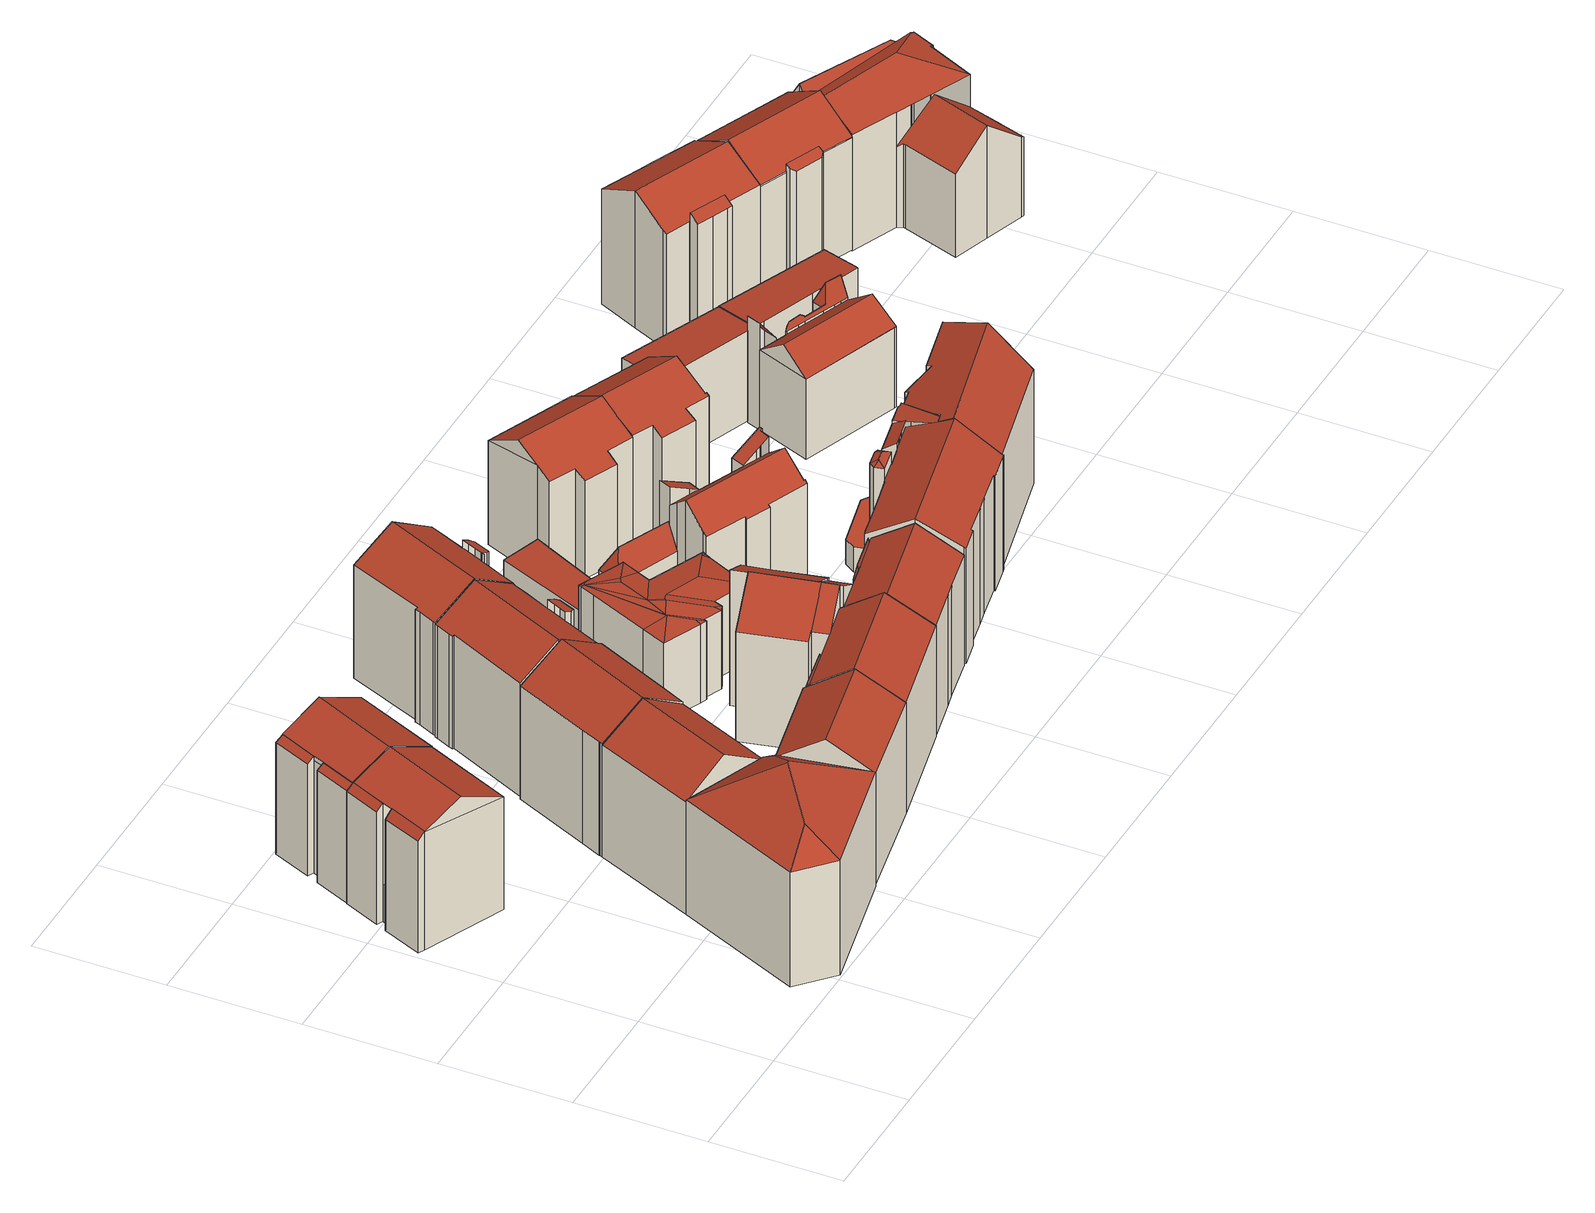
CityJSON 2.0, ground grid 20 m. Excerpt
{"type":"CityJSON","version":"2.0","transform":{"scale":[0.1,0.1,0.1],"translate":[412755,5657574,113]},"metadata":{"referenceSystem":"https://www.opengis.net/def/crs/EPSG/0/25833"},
"CityObjects":{
"building1":{"type":"Building","attributes":{"Gemeindeschluessel":14612000,"Geometrietyp2DReferenz":"3000","function":"31001_9998","roofType":"9999"},"children":["building1-1","building1-2","building1-3"]},
"building1-1":{"type":"BuildingPart","attributes":{"Dachtyp_tdc":"tdcPolyFlatRoof","Dachneigung":42.12,"QualitaetDacherkennung":70,"Geometrietyp2DReferenz":"3000","measuredHeight":19.58,"roofType":"2100"},"parents":["building1"],"geometry":[{"type":"MultiSurface","lod":"2","boundaries":[[[0,1,2,3]],[[4,5,6,7]],[[5,0,3,6]],[[5,4,1,0]],[[3,2,7,6]]],"semantics":{"surfaces":[{"type":"WallSurface"},{"type":"RoofSurface"},{"type":"GroundSurface"}],"values":[0,0,0,1,2]}}]},
"building1-2":{"type":"BuildingPart","attributes":{"Dachtyp_tdc":"tdcGableRoof","Dachneigung":26.16,"QualitaetDacherkennung":77,"Geometrietyp2DReferenz":"3000","measuredHeight":22.33,"roofType":"3100"},"parents":["building1"],"geometry":[{"type":"MultiSurface","lod":"2","boundaries":[[[8,9,10,11]],[[9,12,13,10]],[[8,11,2,1]],[[12,9,14]],[[8,1,15]],[[9,8,15,14]],[[1,16,12,14,15]],[[11,10,13,17,7,2]]],"semantics":{"surfaces":[{"type":"WallSurface"},{"type":"RoofSurface"},{"type":"GroundSurface"}],"values":[0,0,0,0,0,1,1,2]}}]},
"building1-3":{"type":"BuildingPart","attributes":{"Dachtyp_tdc":"tdcPolyFlatRoof","Dachneigung":45.9,"QualitaetDacherkennung":59,"Geometrietyp2DReferenz":"3000","measuredHeight":19.7,"roofType":"2100"},"parents":["building1"],"geometry":[{"type":"MultiSurface","lod":"2","boundaries":[[[18,19,16,17,20]],[[21,22,23,13,12]],[[22,18,20,23]],[[22,21,19,18]],[[20,17,13,23]]],"semantics":{"surfaces":[{"type":"WallSurface"},{"type":"RoofSurface"},{"type":"GroundSurface"}],"values":[0,0,0,1,2]}}]},
"building2":{"type":"Building","attributes":{"Dachtyp_tdc":"tdcFreeFormRoof","Gemeindeschluessel":14612000,"Dachneigung":34.98,"QualitaetDacherkennung":6,"Geometrietyp2DReferenz":"3000","measuredHeight":25.79,"function":"31001_9998","roofType":"5000"},"geometry":[{"type":"Solid","lod":"2","boundaries":[[[[24,25,26,27]],[[25,28,29,26]],[[28,30,31,29]],[[30,32,33,31]],[[32,34,35,33]],[[34,24,27,35]],[[36,34,32]],[[37,38,36,32,30]],[[39,37,30,28]],[[39,28,25]],[[38,37,39,25,24]],[[36,38,24,34]],[[27,26,29,31,33,35]]]],"semantics":{"surfaces":[{"type":"WallSurface"},{"type":"RoofSurface"},{"type":"GroundSurface"}],"values":[[0,0,0,0,0,0,1,1,1,1,1,1,2]]}}]},
"building3":{"type":"Building","attributes":{"Gemeindeschluessel":14612000,"Geometrietyp2DReferenz":"3000","function":"31001_9998","roofType":"9999"},"children":["building3-1","building3-2","building3-3","building3-4"]},
"building3-1":{"type":"BuildingPart","attributes":{"Dachtyp_tdc":"tdcGableRoof","Dachneigung":25.81,"QualitaetDacherkennung":72,"Geometrietyp2DReferenz":"3000","measuredHeight":22.25,"roofType":"3100"},"parents":["building3"],"geometry":[{"type":"MultiSurface","lod":"2","boundaries":[[[40,41,42,43]],[[44,45,46,47]],[[48,49,50,51,52]],[[53,54,55,56,57]],[[54,40,43,55]],[[54,58,59,60,61,40]],[[62,63,64,61,60,65]],[[48,66,65,60,59,49]],[[40,61,64,67,41]],[[44,68,63,62,69,45]],[[49,59,58,53]],[[53,58,54]],[[43,42,47,46,52,51,56,55]]],"semantics":{"surfaces":[{"type":"WallSurface"},{"type":"RoofSurface"},{"type":"GroundSurface"}],"values":[0,0,0,0,0,1,1,0,0,0,0,0,2]}}]},
"building3-2":{"type":"BuildingPart","attributes":{"Dachtyp_tdc":"tdcPolyFlatRoof","Dachneigung":0,"QualitaetDacherkennung":40,"Geometrietyp2DReferenz":"3000","measuredHeight":13.01,"roofType":"1000"},"parents":["building3"],"geometry":[{"type":"MultiSurface","lod":"2","boundaries":[[[57,70,71,50]],[[51,72,73,56]],[[50,71,72,51]],[[71,70,73,72]],[[70,57,56,73]]],"semantics":{"surfaces":[{"type":"RoofSurface"},{"type":"GroundSurface"},{"type":"WallSurface"}],"values":[0,1,2,2,2]}}]},
"building3-3":{"type":"BuildingPart","attributes":{"Dachtyp_tdc":"tdcPolyFlatRoof","Dachneigung":38.71,"QualitaetDacherkennung":49,"Geometrietyp2DReferenz":"3000","measuredHeight":19.33,"roofType":"2100"},"parents":["building3"],"geometry":[{"type":"MultiSurface","lod":"2","boundaries":[[[74,66,48,52,75]],[[69,76,77,46,45]],[[76,74,75,77]],[[76,69,66,74]],[[75,52,46,77]]],"semantics":{"surfaces":[{"type":"WallSurface"},{"type":"RoofSurface"},{"type":"GroundSurface"}],"values":[0,0,0,1,2]}}]},
"building3-4":{"type":"BuildingPart","attributes":{"Dachtyp_tdc":"tdcPolyFlatRoof","Dachneigung":34.7,"QualitaetDacherkennung":60,"Geometrietyp2DReferenz":"3000","measuredHeight":19.33,"roofType":"2100"},"parents":["building3"],"geometry":[{"type":"MultiSurface","lod":"2","boundaries":[[[78,68,44,47,79]],[[67,80,81,42,41]],[[80,78,79,81]],[[80,67,68,78]],[[79,47,42,81]]],"semantics":{"surfaces":[{"type":"WallSurface"},{"type":"RoofSurface"},{"type":"GroundSurface"}],"values":[0,0,0,1,2]}}]},
"building4":{"type":"Building","attributes":{"Dachtyp_tdc":"tdcGableRoof","Gemeindeschluessel":14612000,"Dachneigung":31.57,"QualitaetDacherkennung":82,"Geometrietyp2DReferenz":"3000","measuredHeight":22.96,"function":"31001_9998","roofType":"3100"},"geometry":[{"type":"Solid","lod":"2","boundaries":[[[[82,83,33,84]],[[83,85,31,33]],[[85,86,87,31]],[[86,82,84,87]],[[85,83,88]],[[82,86,89]],[[83,82,89,88]],[[86,85,88,89]],[[84,33,31,87]]]],"semantics":{"surfaces":[{"type":"WallSurface"},{"type":"RoofSurface"},{"type":"GroundSurface"}],"values":[[0,0,0,0,0,0,1,1,2]]}}]},
"building5":{"type":"Building","attributes":{"Dachtyp_tdc":"tdcGableRoof","Gemeindeschluessel":14612000,"Dachneigung":31.89,"QualitaetDacherkennung":71,"Geometrietyp2DReferenz":"3000","measuredHeight":22.66,"function":"31001_9998","roofType":"3100"},"geometry":[{"type":"Solid","lod":"2","boundaries":[[[[90,91,92,93]],[[91,94,95,92]],[[94,96,97,95]],[[96,90,93,97]],[[94,91,98]],[[90,96,99]],[[91,90,99,98]],[[96,94,98,99]],[[93,92,95,97]]]],"semantics":{"surfaces":[{"type":"WallSurface"},{"type":"RoofSurface"},{"type":"GroundSurface"}],"values":[[0,0,0,0,0,0,1,1,2]]}}]},
"building6":{"type":"Building","attributes":{"Dachtyp_tdc":"tdcGableRoof","Gemeindeschluessel":14612000,"Dachneigung":31.15,"QualitaetDacherkennung":82,"Geometrietyp2DReferenz":"3000","measuredHeight":23.08,"function":"31001_9998","roofType":"3100"},"geometry":[{"type":"Solid","lod":"2","boundaries":[[[[100,101,102,103]],[[101,104,105,102]],[[104,106,84,105]],[[106,107,108,84]],[[107,109,87,108]],[[109,110,111,87]],[[110,112,113,111]],[[112,114,115,113]],[[114,116,117,115]],[[116,118,119,117]],[[118,120,121,119]],[[120,122,123,121]],[[122,100,103,123]],[[118,116,114,112,110,109,107]],[[107,106,104,101,100,122,120,118]],[[103,102,105,84,108,87,111,113,115,117,119,121,123]]]],"semantics":{"surfaces":[{"type":"WallSurface"},{"type":"RoofSurface"},{"type":"GroundSurface"}],"values":[[0,0,0,0,0,0,0,0,0,0,0,0,0,1,1,2]]}}]},
"building7":{"type":"Building","attributes":{"Gemeindeschluessel":14612000,"Geometrietyp2DReferenz":"3000","function":"31001_9998","roofType":"9999"},"children":["building7-1","building7-2"]},
"building7-1":{"type":"BuildingPart","attributes":{"Dachtyp_tdc":"tdcPolyFlatRoof","Dachneigung":23.61,"QualitaetDacherkennung":45,"Geometrietyp2DReferenz":"3000","measuredHeight":20.24,"roofType":"2100"},"parents":["building7"],"geometry":[{"type":"MultiSurface","lod":"2","boundaries":[[[124,125,126,127,128]],[[129,130,131,132,133]],[[130,134,135,131]],[[134,136,137,135]],[[136,124,128,137]],[[136,134,130,129,125,124]],[[128,127,132,131,135,137]]],"semantics":{"surfaces":[{"type":"WallSurface"},{"type":"RoofSurface"},{"type":"GroundSurface"}],"values":[0,0,0,0,0,1,2]}}]},
"building7-2":{"type":"BuildingPart","attributes":{"Dachtyp_tdc":"tdcGableRoof","Dachneigung":30.75,"QualitaetDacherkennung":81,"Geometrietyp2DReferenz":"3000","measuredHeight":22.86,"roofType":"3100"},"parents":["building7"],"geometry":[{"type":"MultiSurface","lod":"2","boundaries":[[[138,139,140,141]],[[139,142,143,140]],[[142,144,145,143]],[[144,146,147,145]],[[146,148,149,147]],[[148,150,151,149]],[[150,152,153,151]],[[152,154,155,153]],[[154,133,132,155]],[[126,156,157,127]],[[156,158,159,157]],[[158,160,161,159]],[[160,162,163,161]],[[162,164,165,163]],[[164,166,167,165]],[[166,138,141,167]],[[162,160,158,156,126,133,154,152,150,148,146]],[[146,144,142,139,138,166,164,162]],[[141,140,143,145,147,149,151,153,155,132,127,157,159,161,163,165,167]]],"semantics":{"surfaces":[{"type":"WallSurface"},{"type":"RoofSurface"},{"type":"GroundSurface"}],"values":[0,0,0,0,0,0,0,0,0,0,0,0,0,0,0,0,1,1,2]}}]},
"building8":{"type":"Building","attributes":{"Gemeindeschluessel":14612000,"Geometrietyp2DReferenz":"3000","function":"31001_9998","roofType":"9999"},"children":["building8-1","building8-2","building8-3","building8-4"]},
"building8-1":{"type":"BuildingPart","attributes":{"Dachtyp_tdc":"tdcFreeFormRoof","Dachneigung":76.19,"QualitaetDacherkennung":17,"Geometrietyp2DReferenz":"3000","measuredHeight":19,"roofType":"5000"},"parents":["building8"],"geometry":[{"type":"MultiSurface","lod":"2","boundaries":[[[168,169,170,97]],[[169,171,172,170]],[[173,168,97,174]],[[175,176,173,171]],[[175,171,169]],[[176,175,169,168]],[[176,168,173]],[[97,170,172,174]]],"semantics":{"surfaces":[{"type":"WallSurface"},{"type":"RoofSurface"},{"type":"GroundSurface"}],"values":[0,0,0,1,1,1,1,2]}}]},
"building8-2":{"type":"BuildingPart","attributes":{"Dachtyp_tdc":"tdcPolyFlatRoof","Dachneigung":34.21,"QualitaetDacherkennung":70,"Geometrietyp2DReferenz":"3000","measuredHeight":22.89,"roofType":"2100"},"parents":["building8"],"geometry":[{"type":"MultiSurface","lod":"2","boundaries":[[[177,178,179,180]],[[181,182,183,184,185]],[[181,178,177,186,182]],[[184,180,179,185]]],"semantics":{"surfaces":[{"type":"WallSurface"},{"type":"RoofSurface"},{"type":"GroundSurface"}],"values":[0,0,1,2]}}]},
"building8-3":{"type":"BuildingPart","attributes":{"Dachtyp_tdc":"tdcGableRoof","Dachneigung":31.49,"QualitaetDacherkennung":72,"Geometrietyp2DReferenz":"3000","measuredHeight":22.73,"roofType":"3100"},"parents":["building8"],"geometry":[{"type":"MultiSurface","lod":"2","boundaries":[[[187,90,93,188]],[[90,189,173,174,93]],[[183,187,188,184]],[[189,90,190]],[[187,183,191]],[[90,187,191,190]],[[183,186,189,190,191]],[[188,93,174,172,180,184]]],"semantics":{"surfaces":[{"type":"WallSurface"},{"type":"RoofSurface"},{"type":"GroundSurface"}],"values":[0,0,0,0,0,1,1,2]}}]},
"building8-4":{"type":"BuildingPart","attributes":{"Dachtyp_tdc":"tdcPolyFlatRoof","Dachneigung":32.73,"QualitaetDacherkennung":65,"Geometrietyp2DReferenz":"3000","measuredHeight":22.92,"roofType":"2100"},"parents":["building8"],"geometry":[{"type":"MultiSurface","lod":"2","boundaries":[[[192,193,194,179,178]],[[193,195,196,194]],[[195,197,198,196]],[[197,199,200,198]],[[199,181,185,200]],[[181,199,197,195,193,192]],[[179,194,196,198,200,185]]],"semantics":{"surfaces":[{"type":"WallSurface"},{"type":"RoofSurface"},{"type":"GroundSurface"}],"values":[0,0,0,0,0,1,2]}}]},
"building9":{"type":"Building","attributes":{"Gemeindeschluessel":14612000,"Geometrietyp2DReferenz":"3000","function":"31001_9998","roofType":"9999"},"children":["building9-1","building9-2"]},
"building9-1":{"type":"BuildingPart","attributes":{"Dachtyp_tdc":"tdcPolyFlatRoof","Dachneigung":29.59,"QualitaetDacherkennung":40,"Geometrietyp2DReferenz":"3000","measuredHeight":20.01,"roofType":"2100"},"parents":["building9"],"geometry":[{"type":"MultiSurface","lod":"2","boundaries":[[[201,202,203,204,205]],[[202,206,207,203]],[[206,208,209,207]],[[208,210,211,209]],[[210,212,213,211]],[[212,214,215,213]],[[214,216,215]],[[214,212,210,208,206,202,201]],[[204,203,207,209,211,213,215]]],"semantics":{"surfaces":[{"type":"WallSurface"},{"type":"RoofSurface"},{"type":"GroundSurface"}],"values":[0,0,0,0,0,0,0,1,2]}}]},
"building9-2":{"type":"BuildingPart","attributes":{"Dachtyp_tdc":"tdcGableRoof","Dachneigung":31.29,"QualitaetDacherkennung":81,"Geometrietyp2DReferenz":"3000","measuredHeight":22.71,"roofType":"3100"},"parents":["building9"],"geometry":[{"type":"MultiSurface","lod":"2","boundaries":[[[217,218,219,220]],[[218,221,222,219]],[[221,223,224,222]],[[223,225,226,224]],[[225,227,228,226]],[[227,205,204,228]],[[216,229,230,215]],[[229,231,232,230]],[[231,233,234,232]],[[233,235,236,234]],[[235,237,238,236]],[[237,239,240,238]],[[239,217,220,240]],[[235,233,231,229,216,205,227,225]],[[225,223,221,218,217,239,237,235]],[[220,219,222,224,226,228,204,215,230,232,234,236,238,240]]],"semantics":{"surfaces":[{"type":"WallSurface"},{"type":"RoofSurface"},{"type":"GroundSurface"}],"values":[0,0,0,0,0,0,0,0,0,0,0,0,0,1,1,2]}}]},
"building10":{"type":"Building","attributes":{"Dachtyp_tdc":"tdcFreeFormRoof","Gemeindeschluessel":14612000,"Dachneigung":10.96,"QualitaetDacherkennung":15,"Geometrietyp2DReferenz":"3000","measuredHeight":14.04,"function":"31001_9998","roofType":"5000"},"geometry":[{"type":"Solid","lod":"2","boundaries":[[[[241,242,243,244]],[[242,245,246,243]],[[245,247,248,246]],[[247,249,250,248]],[[249,251,252,250]],[[251,253,254,252]],[[253,255,256,254]],[[255,257,258,256]],[[257,259,260,258]],[[259,261,262,260]],[[261,263,264,262]],[[263,265,266,264]],[[265,267,268,266]],[[267,269,270,268]],[[269,271,272,270]],[[271,273,274,272]],[[273,275,276,274]],[[275,277,278,276]],[[277,279,280,278]],[[281,282,283]],[[273,271,269,267,282,281]],[[267,265,282]],[[265,263,282]],[[282,284,283]],[[282,285,284]],[[282,286,285]],[[263,261,259,286,282]],[[259,257,286]],[[284,287,288]],[[287,284,285]],[[279,289,290,280]],[[289,291,292,290]],[[291,293,294,292]],[[293,295,296,294]],[[295,241,244,296]],[[257,255,297,286]],[[255,253,297]],[[253,251,285,286,297]],[[251,249,298,287,285]],[[249,247,298]],[[247,245,299,288,287,298]],[[245,242,300,299]],[[293,291,301]],[[242,241,295,293,301,300]],[[291,289,301]],[[289,279,284,288,299,300,301]],[[279,277,281,283,284]],[[277,275,273,281]],[[280,290,292,294,296,244,243,246,248,250,252,254,256,258,260,262,264,266,268,270,272,274,276,278]]]],"semantics":{"surfaces":[{"type":"WallSurface"},{"type":"RoofSurface"},{"type":"GroundSurface"}],"values":[[0,0,0,0,0,0,0,0,0,0,0,0,0,0,0,0,0,0,0,1,1,1,1,1,1,1,1,1,1,1,0,0,0,0,0,1,1,1,1,1,1,1,1,1,1,1,1,1,2]]}}]},
"building11":{"type":"Building","attributes":{"Gemeindeschluessel":14612000,"Geometrietyp2DReferenz":"3000","function":"31001_9998","roofType":"9999"},"children":["building11-1","building11-2","building11-3","building11-4","building11-5"]},
"building11-1":{"type":"BuildingPart","attributes":{"Dachtyp_tdc":"tdcFreeFormRoof","Dachneigung":77.38,"QualitaetDacherkennung":15,"Geometrietyp2DReferenz":"3000","measuredHeight":18.76,"roofType":"5000"},"parents":["building11"],"geometry":[{"type":"MultiSurface","lod":"2","boundaries":[[[302,303,304,305]],[[303,306,307,304]],[[308,306,303]],[[309,308,303,302]],[[309,302,310]],[[308,309,310,306]],[[311,305,304,307]],[[310,302,305,311]]],"semantics":{"surfaces":[{"type":"WallSurface"},{"type":"RoofSurface"},{"type":"GroundSurface"}],"values":[0,0,0,1,1,1,2,0]}}]},
"building11-2":{"type":"BuildingPart","attributes":{"Dachtyp_tdc":"tdcPolyFlatRoof","Dachneigung":0,"QualitaetDacherkennung":67,"Geometrietyp2DReferenz":"3000","measuredHeight":4.17,"roofType":"1000"},"parents":["building11"],"geometry":[{"type":"MultiSurface","lod":"2","boundaries":[[[312,313,314,315]],[[316,317,318,319]],[[317,320,321,318]],[[320,322,323,321]],[[322,324,325,323]],[[324,326,327,325]],[[326,328,329,327]],[[328,330,331,329]],[[330,332,333,331]],[[332,312,315,333]],[[332,330,328,326,324,322,320,317,316,313,312]],[[315,314,319,318,321,323,325,327,329,331,333]]],"semantics":{"surfaces":[{"type":"WallSurface"},{"type":"RoofSurface"},{"type":"GroundSurface"}],"values":[0,0,0,0,0,0,0,0,0,0,1,2]}}]},
"building11-3":{"type":"BuildingPart","attributes":{"Dachtyp_tdc":"tdcPolyFlatRoof","Dachneigung":31.45,"QualitaetDacherkennung":53,"Geometrietyp2DReferenz":"3000","measuredHeight":22.46,"roofType":"2100"},"parents":["building11"],"geometry":[{"type":"MultiSurface","lod":"2","boundaries":[[[334,335,316,319,336]],[[337,338,339,314,313]],[[338,340,341,342,339]],[[343,344,345,346]],[[344,334,336,345]],[[344,343,347,340,338,337,335,334]],[[336,319,314,339,342,346,345]]],"semantics":{"surfaces":[{"type":"WallSurface"},{"type":"RoofSurface"},{"type":"GroundSurface"}],"values":[0,0,0,0,0,1,2]}}]},
"building11-4":{"type":"BuildingPart","attributes":{"Dachtyp_tdc":"tdcGableRoof","Dachneigung":31.78,"QualitaetDacherkennung":64,"Geometrietyp2DReferenz":"3000","measuredHeight":22.28,"roofType":"3100"},"parents":["building11"],"geometry":[{"type":"MultiSurface","lod":"2","boundaries":[[[348,349,350,351]],[[349,352,310,311,350]],[[353,354,355,307,306]],[[354,356,357,355]],[[356,358,359,357]],[[358,360,361,359]],[[360,362,363,361]],[[362,187,364,363]],[[187,365,366,364]],[[365,367,368,366]],[[369,348,351,370,371]],[[365,187,362,360,358,356,354]],[[354,353,352,349,348,369,372,367,365]],[[351,350,311,307,355,357,359,361,363,364,366,368,370]]],"semantics":{"surfaces":[{"type":"WallSurface"},{"type":"RoofSurface"},{"type":"GroundSurface"}],"values":[0,0,0,0,0,0,0,0,0,0,0,1,1,2]}}]},
"building11-5":{"type":"BuildingPart","attributes":{"Dachtyp_tdc":"tdcPolyFlatRoof","Dachneigung":34.48,"QualitaetDacherkennung":63,"Geometrietyp2DReferenz":"3000","measuredHeight":22.55,"roofType":"2100"},"parents":["building11"],"geometry":[{"type":"MultiSurface","lod":"2","boundaries":[[[341,371,370,342]],[[373,374,343,346,368,367]],[[373,372,371,341,347,374]],[[346,342,370,368]]],"semantics":{"surfaces":[{"type":"WallSurface"},{"type":"RoofSurface"},{"type":"GroundSurface"}],"values":[0,0,1,2]}}]},
"building12":{"type":"Building","attributes":{"Dachtyp_tdc":"tdcPolyFlatRoof","Gemeindeschluessel":14612000,"Dachneigung":5.88,"QualitaetDacherkennung":70,"Geometrietyp2DReferenz":"3000","measuredHeight":7.18,"function":"31001_9998","roofType":"2100"},"geometry":[{"type":"Solid","lod":"2","boundaries":[[[[375,376,377,378]],[[376,379,380,377]],[[379,381,382,380]],[[381,383,384,382]],[[383,385,386,384]],[[385,375,378,386]],[[385,383,381,379,376,375]],[[378,377,380,382,384,386]]]],"semantics":{"surfaces":[{"type":"WallSurface"},{"type":"RoofSurface"},{"type":"GroundSurface"}],"values":[[0,0,0,0,0,0,1,2]]}}]},
"building13":{"type":"Building","attributes":{"Dachtyp_tdc":"tdcFreeFormRoof","Gemeindeschluessel":14612000,"Dachneigung":64.32,"QualitaetDacherkennung":4,"Geometrietyp2DReferenz":"3000","measuredHeight":13.69,"function":"31001_9998","roofType":"5000"},"geometry":[{"type":"Solid","lod":"2","boundaries":[[[[387,388,389,390]],[[388,391,392,389]],[[391,393,394,392]],[[393,395,396,394]],[[395,397,398,396]],[[397,387,390,398]],[[393,391,388,399]],[[388,387,399]],[[387,397,395,393,399]],[[390,389,392,394,396,398]]]],"semantics":{"surfaces":[{"type":"WallSurface"},{"type":"RoofSurface"},{"type":"GroundSurface"}],"values":[[0,0,0,0,0,0,1,1,1,2]]}}]},
"building14":{"type":"Building","attributes":{"Gemeindeschluessel":14612000,"Geometrietyp2DReferenz":"3000","function":"31001_9998","roofType":"9999"},"children":["building14-1","building14-2","building14-3"]},
"building14-1":{"type":"BuildingPart","attributes":{"Dachtyp_tdc":"tdcGableRoof","Dachneigung":40.02,"QualitaetDacherkennung":52,"Geometrietyp2DReferenz":"3000","measuredHeight":19.2,"roofType":"3100"},"parents":["building14"],"geometry":[{"type":"MultiSurface","lod":"2","boundaries":[[[400,401,402,403]],[[401,404,405,402]],[[404,406,407,405]],[[406,408,409,407]],[[408,410,411,409]],[[410,412,413,411]],[[412,414,415,413]],[[414,416,396,415]],[[416,417,418,396]],[[419,420,421,422,423]],[[424,425,426,427]],[[425,428,429,426]],[[428,430,431,429]],[[430,400,403,431]],[[425,424,420,419,432,417,416,414]],[[414,412,410,408,406,404,401,400,430,428,425]],[[403,402,405,407,409,411,413,415,396,418,422,421,427,426,429,431]]],"semantics":{"surfaces":[{"type":"WallSurface"},{"type":"RoofSurface"},{"type":"GroundSurface"}],"values":[0,0,0,0,0,0,0,0,0,0,0,0,0,0,1,1,2]}}]},
"building14-2":{"type":"BuildingPart","attributes":{"Dachtyp_tdc":"tdcPolyFlatRoof","Dachneigung":30,"QualitaetDacherkennung":47,"Geometrietyp2DReferenz":"3000","measuredHeight":19.42,"roofType":"2100"},"parents":["building14"],"geometry":[{"type":"MultiSurface","lod":"2","boundaries":[[[433,434,392,418,417]],[[434,435,436,392]],[[435,423,422,436]],[[423,435,434,433,432]],[[418,392,436,422]]],"semantics":{"surfaces":[{"type":"WallSurface"},{"type":"RoofSurface"},{"type":"GroundSurface"}],"values":[0,0,0,1,2]}}]},
"building14-3":{"type":"BuildingPart","attributes":{"Dachtyp_tdc":"tdcPolyFlatRoof","Dachneigung":29.47,"QualitaetDacherkennung":47,"Geometrietyp2DReferenz":"3000","measuredHeight":19.37,"roofType":"2100"},"parents":["building14"],"geometry":[{"type":"MultiSurface","lod":"2","boundaries":[[[437,438,439,421,420]],[[438,440,441,439]],[[440,442,443,441]],[[442,444,445,443]],[[444,446,447,445]],[[446,448,424,427,447]],[[448,446,444,442,440,438,437]],[[421,439,441,443,445,447,427]]],"semantics":{"surfaces":[{"type":"WallSurface"},{"type":"RoofSurface"},{"type":"GroundSurface"}],"values":[0,0,0,0,0,0,1,2]}}]},
"building15":{"type":"Building","attributes":{"Gemeindeschluessel":14612000,"Geometrietyp2DReferenz":"3000","function":"31001_9998","roofType":"9999"},"children":["building15-1","building15-2","building15-3","building15-4"]},
"building15-1":{"type":"BuildingPart","attributes":{"Dachtyp_tdc":"tdcPolyFlatRoof","Dachneigung":15.44,"QualitaetDacherkennung":61,"Geometrietyp2DReferenz":"3000","measuredHeight":21.33,"roofType":"2100"},"parents":["building15"],"geometry":[{"type":"MultiSurface","lod":"2","boundaries":[[[449,450,451,452,453]],[[450,454,455,451]],[[454,456,457,455]],[[456,458,459,457]],[[458,460,461,459]],[[460,462,463,461]],[[460,458,456,454,450,449,464,465,466,462]],[[463,467,452,451,455,457,459,461]]],"semantics":{"surfaces":[{"type":"WallSurface"},{"type":"RoofSurface"},{"type":"GroundSurface"}],"values":[0,0,0,0,0,0,1,2]}}]},
"building15-2":{"type":"BuildingPart","attributes":{"Dachtyp_tdc":"tdcGableRoof","Dachneigung":27.83,"QualitaetDacherkennung":60,"Geometrietyp2DReferenz":"3000","measuredHeight":22.81,"roofType":"3100"},"parents":["building15"],"geometry":[{"type":"MultiSurface","lod":"2","boundaries":[[[468,469,470,471]],[[469,472,473,470]],[[472,474,475,473]],[[474,476,477,475]],[[476,478,479,477]],[[480,481,482,483]],[[481,484,485,482]],[[486,487,488,463,462]],[[487,489,490,488]],[[489,491,492,490]],[[491,493,494,492]],[[493,495,496,494]],[[495,497,498,496]],[[497,499,500,498]],[[499,501,502,500]],[[501,503,504,502]],[[503,505,506,504]],[[505,507,508,506]],[[507,509,510,508]],[[509,511,512,510]],[[511,513,514,512]],[[513,515,516,514]],[[515,468,471,516]],[[511,509,507,505,503,501,499,497,495,493,491,489,487]],[[487,486,466,517,484,481,480,478,476,474,472,469,468,515,513,511]],[[471,470,473,475,477,479,483,482,485,467,463,488,490,492,494,496,498,500,502,504,506,508,510,512,514,516]]],"semantics":{"surfaces":[{"type":"WallSurface"},{"type":"RoofSurface"},{"type":"GroundSurface"}],"values":[0,0,0,0,0,0,0,0,0,0,0,0,0,0,0,0,0,0,0,0,0,0,0,1,1,2]}}]},
"building15-3":{"type":"BuildingPart","attributes":{"Dachtyp_tdc":"tdcFreeFormRoof","Dachneigung":30.23,"QualitaetDacherkennung":33,"Geometrietyp2DReferenz":"3000","measuredHeight":21.88,"roofType":"5000"},"parents":["building15"],"geometry":[{"type":"MultiSurface","lod":"2","boundaries":[[[518,519,520,479,478]],[[519,521,522,520]],[[521,523,524,522]],[[523,525,526,524]],[[525,527,480,483,526]],[[528,529,527,525]],[[528,525,523]],[[530,529,528,523,521]],[[531,530,521,519]],[[531,519,518]],[[529,530,531,518,527]],[[479,520,522,524,526,483]]],"semantics":{"surfaces":[{"type":"WallSurface"},{"type":"RoofSurface"},{"type":"GroundSurface"}],"values":[0,0,0,0,0,1,1,1,1,1,1,2]}}]},
"building15-4":{"type":"BuildingPart","attributes":{"Dachtyp_tdc":"tdcPolyFlatRoof","Dachneigung":31.08,"QualitaetDacherkennung":31,"Geometrietyp2DReferenz":"3000","measuredHeight":20.22,"roofType":"2100"},"parents":["building15"],"geometry":[{"type":"MultiSurface","lod":"2","boundaries":[[[532,533,534,485,484]],[[533,453,452,534]],[[535,464,453,533,532]],[[485,534,452,467]]],"semantics":{"surfaces":[{"type":"WallSurface"},{"type":"RoofSurface"},{"type":"GroundSurface"}],"values":[0,0,1,2]}}]},
"building16":{"type":"Building","attributes":{"Dachtyp_tdc":"tdcPolyFlatRoof","Gemeindeschluessel":14612000,"Dachneigung":0,"QualitaetDacherkennung":0,"Geometrietyp2DReferenz":"3000","BezugspunktDach":"2000","measuredHeight":3,"function":"31001_9998"},"geometry":[{"type":"MultiSurface","lod":"2","boundaries":[[[536,537,538,539]],[[539,538,540,541]],[[538,537,542,540]],[[537,536,543,542]],[[536,539,541,543]],[[541,540,542,543]]],"semantics":{"surfaces":[{"type":"RoofSurface"},{"type":"WallSurface"},{"type":"GroundSurface"}],"values":[0,1,1,1,1,2]}}]},
"building17":{"type":"Building","attributes":{"Dachtyp_tdc":"tdcFreeFormRoof","Gemeindeschluessel":14612000,"Dachneigung":28.94,"QualitaetDacherkennung":61,"Geometrietyp2DReferenz":"3000","measuredHeight":20.75,"function":"31001_9998","roofType":"5000"},"geometry":[{"type":"Solid","lod":"2","boundaries":[[[[544,545,546,547]],[[545,548,549,546]],[[548,550,551,549]],[[550,552,553,551]],[[552,554,555,553]],[[554,556,557,555]],[[556,558,559,557]],[[558,560,561,559]],[[560,544,547,561]],[[562,550,548,563]],[[560,558,556,554,552,562,563,545,544]],[[548,545,563]],[[552,550,562]],[[547,546,549,551,553,555,557,559,561]]]],"semantics":{"surfaces":[{"type":"WallSurface"},{"type":"RoofSurface"},{"type":"GroundSurface"}],"values":[[0,0,0,0,0,0,0,0,0,1,1,0,0,2]]}}]},
"building18":{"type":"Building","attributes":{"Dachtyp_tdc":"tdcPolyFlatRoof","Gemeindeschluessel":14612000,"Dachneigung":0,"QualitaetDacherkennung":46,"Geometrietyp2DReferenz":"3000","measuredHeight":4.11,"function":"31001_9998","roofType":"1000"},"geometry":[{"type":"Solid","lod":"2","boundaries":[[[[564,565,566,567,568,569,570,571,572,573]],[[574,575,565,564]],[[575,576,566,565]],[[576,577,567,566]],[[577,578,568,567]],[[578,579,569,568]],[[579,580,570,569]],[[580,581,571,570]],[[581,582,572,571]],[[582,583,573,572]],[[583,574,564,573]],[[583,582,581,580,579,578,577,576,575,574]]]],"semantics":{"surfaces":[{"type":"GroundSurface"},{"type":"WallSurface"},{"type":"RoofSurface"}],"values":[[0,1,1,1,1,1,1,1,1,1,1,2]]}}]},
"building19":{"type":"Building","attributes":{"Dachtyp_tdc":"tdcFreeFormRoof","Gemeindeschluessel":14612000,"Dachneigung":25.43,"QualitaetDacherkennung":61,"Geometrietyp2DReferenz":"3000","measuredHeight":20.87,"function":"31001_9998","roofType":"5000"},"geometry":[{"type":"Solid","lod":"2","boundaries":[[[[584,585,586,587]],[[585,588,589,586]],[[588,590,591,589]],[[590,592,593,591]],[[592,594,595,593]],[[594,596,597,595]],[[596,598,599,597]],[[598,600,601,599]],[[600,602,603,601]],[[602,604,605,603]],[[604,584,587,605]],[[606,585,584,604,607]],[[596,594,592,590,588,606,607,602,600,598]],[[604,602,607]],[[588,585,606]],[[587,586,589,591,593,595,597,599,601,603,605]]]],"semantics":{"surfaces":[{"type":"WallSurface"},{"type":"RoofSurface"},{"type":"GroundSurface"}],"values":[[0,0,0,0,0,0,0,0,0,0,0,1,1,0,0,2]]}}]},
"building20":{"type":"Building","attributes":{"Dachtyp_tdc":"tdcFreeFormRoof","Gemeindeschluessel":14612000,"Dachneigung":28.3,"QualitaetDacherkennung":59,"Geometrietyp2DReferenz":"3000","measuredHeight":22.64,"function":"31001_9998","roofType":"5000"},"geometry":[{"type":"Solid","lod":"2","boundaries":[[[[608,609,610,611]],[[609,612,613,610]],[[612,614,615,613]],[[614,616,617,615]],[[616,618,619,617]],[[618,620,621,619]],[[620,622,623,621]],[[622,624,625,623]],[[624,626,627,625]],[[626,628,629,627]],[[628,630,631,629]],[[630,608,611,631]],[[630,628,632,633]],[[632,626,624,622,620,618,616,614,612,609,608,633]],[[628,626,632]],[[608,630,633]],[[611,610,613,615,617,619,621,623,625,627,629,631]]]],"semantics":{"surfaces":[{"type":"WallSurface"},{"type":"RoofSurface"},{"type":"GroundSurface"}],"values":[[0,0,0,0,0,0,0,0,0,0,0,0,1,1,0,0,2]]}}]},
"building21":{"type":"Building","attributes":{"Dachtyp_tdc":"tdcPolyFlatRoof","Gemeindeschluessel":14612000,"Dachneigung":6.48,"QualitaetDacherkennung":58,"Geometrietyp2DReferenz":"3000","measuredHeight":14.94,"function":"31001_9998","roofType":"2100"},"geometry":[{"type":"Solid","lod":"2","boundaries":[[[[634,635,636,637]],[[635,638,639,636]],[[638,640,641,639]],[[640,642,643,641]],[[642,644,645,643]],[[644,646,647,645]],[[646,634,637,647]],[[646,644,642,640,638,635,634]],[[637,636,639,641,643,645,647]]]],"semantics":{"surfaces":[{"type":"WallSurface"},{"type":"RoofSurface"},{"type":"GroundSurface"}],"values":[[0,0,0,0,0,0,0,1,2]]}}]},
"building22":{"type":"Building","attributes":{"Gemeindeschluessel":14612000,"Geometrietyp2DReferenz":"3000","function":"31001_9998","roofType":"9999"},"children":["building22-1","building22-2","building22-3"]},
"building22-1":{"type":"BuildingPart","attributes":{"Dachtyp_tdc":"tdcGableRoof","Dachneigung":38.2,"QualitaetDacherkennung":55,"Geometrietyp2DReferenz":"3000","measuredHeight":16.7,"roofType":"3100"},"parents":["building22"],"geometry":[{"type":"MultiSurface","lod":"2","boundaries":[[[648,649,650,651]],[[652,653,654,655]],[[653,656,657,654]],[[656,658,659,657]],[[658,660,661,659]],[[662,663,664,660,665,666]],[[658,667,668,666,665]],[[652,662,666,668,653]],[[653,668,667,656]],[[656,667,658]],[[660,664,648]],[[658,665,660]],[[648,664,663,649]],[[651,650,655,654,657,659,661]]],"semantics":{"surfaces":[{"type":"WallSurface"},{"type":"RoofSurface"},{"type":"GroundSurface"}],"values":[0,0,0,0,0,1,1,0,0,0,0,0,0,2]}}]},
"building22-2":{"type":"BuildingPart","attributes":{"Dachtyp_tdc":"tdcFreeFormRoof","Dachneigung":69.22,"QualitaetDacherkennung":17,"Geometrietyp2DReferenz":"3000","measuredHeight":17.14,"roofType":"5000"},"parents":["building22"],"geometry":[{"type":"MultiSurface","lod":"2","boundaries":[[[669,670,671,672]],[[670,673,674,671]],[[673,675,676,674]],[[675,677,678,676]],[[677,679,680,678]],[[679,681,682,680]],[[681,683,684,682]],[[683,685,662,652,655,684]],[[686,669,672,650,649,663]],[[683,681,679,677,687]],[[677,675,688,687]],[[675,673,689,688]],[[673,670,690,689]],[[670,669,691,690]],[[669,686,691]],[[686,685,683,687,688,689,690,691]],[[672,671,674,676,678,680,682,684,655,650]]],"semantics":{"surfaces":[{"type":"WallSurface"},{"type":"RoofSurface"},{"type":"GroundSurface"}],"values":[0,0,0,0,0,0,0,0,0,1,1,1,1,1,1,1,2]}}]},
"building22-3":{"type":"BuildingPart","attributes":{"Dachtyp_tdc":"tdcPolyFlatRoof","Dachneigung":53.07,"QualitaetDacherkennung":52,"Geometrietyp2DReferenz":"3000","measuredHeight":17.71,"roofType":"2100"},"parents":["building22"],"geometry":[{"type":"MultiSurface","lod":"2","boundaries":[[[692,693,694,661,660]],[[693,695,696,694]],[[695,697,698,696]],[[697,699,700,698]],[[699,701,648,651,700]],[[699,697,695,693,692,701]],[[651,661,694,696,698,700]]],"semantics":{"surfaces":[{"type":"WallSurface"},{"type":"RoofSurface"},{"type":"GroundSurface"}],"values":[0,0,0,0,0,1,2]}}]},
"building23":{"type":"Building","attributes":{"Dachtyp_tdc":"tdcPolyFlatRoof","Gemeindeschluessel":14612000,"Dachneigung":6.03,"QualitaetDacherkennung":57,"Geometrietyp2DReferenz":"3000","measuredHeight":14.98,"function":"31001_9998","roofType":"2100"},"geometry":[{"type":"Solid","lod":"2","boundaries":[[[[702,703,704,705]],[[703,706,707,704]],[[706,708,709,707]],[[708,710,637,709]],[[710,711,647,637]],[[711,712,713,647]],[[712,714,715,713]],[[714,716,717,715]],[[716,702,705,717]],[[716,714,712,711,710,708,706,703,702]],[[705,704,707,709,637,647,713,715,717]]]],"semantics":{"surfaces":[{"type":"WallSurface"},{"type":"RoofSurface"},{"type":"GroundSurface"}],"values":[[0,0,0,0,0,0,0,0,0,1,2]]}}]},
"building24":{"type":"Building","attributes":{"Gemeindeschluessel":14612000,"Geometrietyp2DReferenz":"3000","function":"31001_9998","roofType":"9999"},"children":["building24-1","building24-2"]},
"building24-1":{"type":"BuildingPart","attributes":{"Dachtyp_tdc":"tdcPolyFlatRoof","Dachneigung":32.01,"QualitaetDacherkennung":24,"Geometrietyp2DReferenz":"3000","measuredHeight":20.52,"roofType":"2100"},"parents":["building24"],"geometry":[{"type":"MultiSurface","lod":"2","boundaries":[[[718,719,720,721]],[[719,722,723,720]],[[722,724,725,723]],[[724,726,727,728,725]],[[729,718,721,730,731]],[[729,726,724,722,719,718]],[[721,720,723,725,728,730]]],"semantics":{"surfaces":[{"type":"WallSurface"},{"type":"RoofSurface"},{"type":"GroundSurface"}],"values":[0,0,0,0,0,1,2]}}]},
"building24-2":{"type":"BuildingPart","attributes":{"Dachtyp_tdc":"tdcGableRoof","Dachneigung":28.21,"QualitaetDacherkennung":71,"Geometrietyp2DReferenz":"3000","measuredHeight":22.71,"roofType":"3100"},"parents":["building24"],"geometry":[{"type":"MultiSurface","lod":"2","boundaries":[[[727,732,733,728]],[[732,734,735,733]],[[734,736,737,735]],[[736,738,739,737]],[[740,741,742,743]],[[741,744,745,742]],[[744,746,747,745]],[[746,748,749,747]],[[748,731,730,749]],[[746,744,741,740,750,738]],[[738,736,734,732,727,731,748,746]],[[728,733,735,737,739,751,743,742,745,747,749,730]],[[738,750,751,739]],[[750,740,743,751]]],"semantics":{"surfaces":[{"type":"WallSurface"},{"type":"RoofSurface"},{"type":"GroundSurface"}],"values":[0,0,0,0,0,0,0,0,0,1,1,2,0,0]}}]},
"building25":{"type":"Building","attributes":{"Gemeindeschluessel":14612000,"Geometrietyp2DReferenz":"3000","function":"31001_9998","roofType":"9999"},"children":["building25-1","building25-2"]},
"building25-1":{"type":"BuildingPart","attributes":{"Dachtyp_tdc":"tdcGableRoof","Dachneigung":31.45,"QualitaetDacherkennung":68,"Geometrietyp2DReferenz":"3000","measuredHeight":22.73,"roofType":"3100"},"parents":["building25"],"geometry":[{"type":"MultiSurface","lod":"2","boundaries":[[[752,753,754,755]],[[753,756,757,754]],[[756,758,759,757]],[[758,760,761,759]],[[760,762,763,761]],[[762,764,765,763]],[[766,767,768,769,770,771,772]],[[756,770,769,758]],[[758,769,768,760]],[[752,772,771,753]],[[753,771,770,756]],[[760,768,767,762]],[[762,767,766,764]],[[755,754,757,759,761,763,765]]],"semantics":{"surfaces":[{"type":"WallSurface"},{"type":"RoofSurface"},{"type":"GroundSurface"}],"values":[0,0,0,0,0,0,1,1,0,0,0,0,0,2]}}]},
"building25-2":{"type":"BuildingPart","attributes":{"Dachtyp_tdc":"tdcPolyFlatRoof","Dachneigung":30.04,"QualitaetDacherkennung":27,"Geometrietyp2DReferenz":"3000","measuredHeight":20.14,"roofType":"2100"},"parents":["building25"],"geometry":[{"type":"MultiSurface","lod":"2","boundaries":[[[773,774,775,776]],[[774,777,772,752,755,775]],[[778,779,780,765,764,766]],[[779,781,782,780]],[[781,773,776,782]],[[781,779,778,777,774,773]],[[776,775,755,765,780,782]]],"semantics":{"surfaces":[{"type":"WallSurface"},{"type":"RoofSurface"},{"type":"GroundSurface"}],"values":[0,0,0,0,0,1,2]}}]},
"building26":{"type":"Building","attributes":{"Gemeindeschluessel":14612000,"Geometrietyp2DReferenz":"3000","function":"31001_9998","roofType":"9999"},"children":["building26-1","building26-2","building26-3"]},
"building26-1":{"type":"BuildingPart","attributes":{"Dachtyp_tdc":"tdcGableRoof","Dachneigung":39.28,"QualitaetDacherkennung":57,"Geometrietyp2DReferenz":"3000","measuredHeight":18.7,"roofType":"3100"},"parents":["building26"],"geometry":[{"type":"MultiSurface","lod":"2","boundaries":[[[783,784,785,786]],[[787,788,789,790]],[[788,791,792,789]],[[791,793,794,792]],[[793,795,796,794]],[[795,797,798,796]],[[797,799,800,798]],[[799,801,802,800]],[[801,803,804,802]],[[803,783,786,804]],[[799,797,795,793,791,788,787,805]],[[805,784,783,803,801,799]],[[786,785,806,790,789,792,794,796,798,800,802,804]]],"semantics":{"surfaces":[{"type":"WallSurface"},{"type":"RoofSurface"},{"type":"GroundSurface"}],"values":[0,0,0,0,0,0,0,0,0,0,1,1,2]}}]},
"building26-2":{"type":"BuildingPart","attributes":{"Dachtyp_tdc":"tdcFreeFormRoof","Dachneigung":57.65,"QualitaetDacherkennung":14,"Geometrietyp2DReferenz":"3000","measuredHeight":20.05,"roofType":"5000"},"parents":["building26"],"geometry":[{"type":"MultiSurface","lod":"2","boundaries":[[[807,808,809,810]],[[808,811,812,809]],[[811,813,814,812]],[[813,815,816,814]],[[815,817,818,816]],[[817,819,820,818]],[[821,822,823,824]],[[822,807,810,823]],[[819,817,825,826]],[[817,815,825]],[[815,813,811,808,807,822,826,825]],[[822,821,819,826]],[[810,809,812,814,816,818,820,824,823]]],"semantics":{"surfaces":[{"type":"WallSurface"},{"type":"RoofSurface"},{"type":"GroundSurface"}],"values":[0,0,0,0,0,0,0,0,1,1,1,1,2]}}]},
"building26-3":{"type":"BuildingPart","attributes":{"Dachtyp_tdc":"tdcHipAndGableRoof","Dachneigung":25.12,"QualitaetDacherkennung":43,"Geometrietyp2DReferenz":"3000","measuredHeight":22.25,"roofType":"5000"},"parents":["building26"],"geometry":[{"type":"MultiSurface","lod":"2","boundaries":[[[827,828,829,830]],[[828,831,821,824,829]],[[832,833,834,820,819]],[[833,835,836,834]],[[835,837,838,836]],[[837,839,840,838]],[[839,841,787,790,840]],[[842,843,844,785,784]],[[843,827,830,844]],[[841,839,837,835,833,845]],[[833,832,831,828,845]],[[828,827,843,842,841,845]],[[830,829,824,820,834,836,838,840,790,806,785,844]]],"semantics":{"surfaces":[{"type":"WallSurface"},{"type":"RoofSurface"},{"type":"GroundSurface"}],"values":[0,0,0,0,0,0,0,0,0,1,1,1,2]}}]}
},
"vertices":[
[66,663,190],[76,658,200],[76,658,4],[66,663,4],[51,602,200],[41,606,190],[41,606,4],[51,602,4],
[203,603,191],[145,469,191],[145,469,4],[203,603,4],[18,524,200],[18,524,4],[78,499,227],[136,633,227],[45,586,200],[45,586,4],
[34,590,189],[45,586,201],[34,590,4],[18,524,201],[8,529,189],[8,529,4],
[409,47,192],[211,4,192],[211,4,2],[409,47,2],[158,52,192],[158,52,2],[243,247,192],[243,247,2],[374,196,192],[374,196,2],[385,184,192],[385,184,2],[356,170,214],[295,122,260],[298,122,260],[219,60,229],
[203,603,192],[76,659,192],[76,659,5],[203,603,5],[100,714,192],[107,731,192],[107,731,5],[100,714,5],[133,790,192],[221,752,192],[221,752,135],[221,752,5],[133,790,5],[249,740,192],[260,735,192],[260,735,5],[249,740,5],[249,740,135],[249,740,198],[221,752,213],[193,765,228],[135,633,228],[107,731,199],[100,714,199],[76,659,199],[133,790,199],[133,790,198],[76,659,198],[100,714,198],[107,731,198],
[263,773,135],[235,785,135],[235,785,5],[263,773,5],
[123,795,190],[123,795,5],[97,735,190],[97,735,5],
[90,718,191],[90,718,5],[66,663,191],[66,663,5],
[438,346,188],[374,196,188],[438,346,2],[243,247,188],[309,403,188],[309,403,2],[308,222,232],[374,374,232],
[569,79,189],[409,47,189],[409,47,5],[569,79,5],[385,184,188],[385,184,5],[541,218,187],[541,218,5],[397,115,232],[555,148,232],
[508,500,191],[455,382,191],[455,382,2],[508,500,2],[440,349,191],[440,349,2],[438,346,191],[374,374,233],[374,374,2],[309,403,190],[311,407,190],[311,407,2],[311,408,190],[311,408,2],[325,439,190],[325,439,2],[378,557,190],[378,557,2],[444,528,233],[444,528,2],[499,504,197],[499,504,2],[503,502,194],[503,502,2],
[540,560,203],[530,564,208],[530,564,193],[530,564,6],[540,560,6],[545,597,208],[556,593,203],[556,593,6],[545,597,6],[545,597,193],[560,587,200],[560,587,6],[549,561,200],[549,561,6],
[434,684,193],[436,690,193],[436,690,6],[434,684,6],[446,712,193],[446,712,6],[448,717,193],[448,717,6],[511,689,234],[511,689,6],[574,662,194],[574,662,6],[571,658,194],[571,658,6],[561,635,194],[561,635,6],[545,598,193],[545,598,6],[505,506,193],[505,506,6],[503,502,193],[503,502,6],[499,504,196],[499,504,6],[440,530,234],[440,530,6],[378,557,194],[378,557,6],[436,683,194],[436,683,6],
[541,218,177],[615,233,177],[615,233,5],[617,226,177],[617,226,5],[543,209,177],[543,209,5],[612,228,192],[546,214,195],
[655,234,194],[649,258,194],[649,258,5],[655,234,5],[707,271,234],[712,247,234],[712,247,195],[712,247,5],[707,271,5],[656,234,195],
[740,118,189],[740,118,5],[543,209,194],[555,149,232],[725,187,232],
[649,258,196],[636,256,187],[636,256,5],[614,353,187],[614,353,5],[663,364,219],[663,364,5],[686,369,234],[686,369,5],
[615,757,208],[624,753,203],[624,753,8],[615,757,8],[615,757,194],[630,746,198],[630,746,8],[619,720,198],[619,720,8],[609,718,203],[609,718,8],[600,722,208],[600,722,8],[598,717,208],[598,717,8],[598,717,194],
[461,746,195],[464,754,195],[464,754,8],[461,746,8],[467,752,197],[467,752,8],[516,870,196],[516,870,8],[578,843,235],[578,843,8],[641,815,193],[641,815,8],[586,690,194],[586,690,8],[575,665,195],[575,665,8],[574,662,195],[574,662,8],[512,689,235],[512,689,8],[448,717,195],[448,717,8],[449,720,195],[449,720,8],
[794,452,136],[777,417,136],[777,417,6],[794,452,6],[724,437,136],[724,437,6],[719,424,136],[719,424,6],[710,420,136],[710,420,6],[682,432,136],[682,432,6],[680,428,136],[680,428,6],[670,432,136],[670,432,6],[611,458,136],[611,458,6],[627,496,136],[627,496,6],[666,588,136],[666,588,6],[676,611,136],[676,611,6],[678,616,136],[678,616,6],[689,611,136],[689,611,6],[693,610,136],[693,610,6],[740,589,136],[740,589,6],[750,585,136],[750,585,6],[748,580,136],[748,580,6],[738,557,136],[738,557,6],[729,536,136],[729,536,6],[710,569,142],[681,609,137],[699,564,144],[678,515,144],[661,480,143],[660,477,143],[686,491,147],[687,493,147],[816,499,136],[816,499,6],[813,493,136],[813,493,6],[809,485,136],[809,485,6],[800,465,136],[800,465,6],[674,441,138],[710,432,138],[699,497,145],[754,475,145],[809,497,137],
[805,272,172],[869,286,172],[869,286,7],[805,272,7],[871,277,172],[871,277,7],[870,281,194],[811,268,195],[807,262,172],[807,262,7],
[774,377,49],[756,373,49],[756,373,7],[774,377,7],[747,410,49],[777,417,49],[777,417,7],[747,410,7],[794,452,49],[794,452,7],[800,465,49],[800,465,7],[831,451,49],[831,451,7],[826,439,49],[826,439,7],[844,431,49],[844,431,7],[820,373,49],[820,373,7],[777,363,49],[777,363,7],
[680,394,232],[747,410,190],[680,394,7],[756,373,189],[774,293,189],[774,293,7],[769,292,192],[769,292,188],[769,292,7],[705,278,232],[686,369,232],[686,369,7],[705,278,7],[717,281,224],
[780,257,195],[803,262,195],[803,262,7],[780,257,7],[807,262,195],[871,277,195],[884,218,230],[884,218,7],[898,153,189],[898,153,7],[896,152,189],[896,152,7],[830,138,189],[830,138,7],[808,133,189],[808,133,7],[740,118,7],[726,183,230],[726,183,7],[713,242,195],[713,242,7],[777,256,195],[777,256,7],[777,256,188],[767,253,195],
[713,242,233],[705,278,233],
[756,624,82],[740,589,82],[740,589,11],[756,624,11],[693,610,77],[693,610,11],[758,765,76],[758,765,11],[812,741,82],[812,741,11],[801,719,82],[801,719,11],
[740,589,106],[756,624,106],[756,624,9],[740,589,9],[855,582,106],[855,582,9],[847,565,145],[847,565,9],[839,548,106],[839,548,9],[750,585,105],[750,585,9],[766,599,146],
[979,424,165],[915,450,165],[915,450,9],[979,424,9],[914,447,161],[914,447,9],[875,463,162],[875,463,9],[877,466,164],[877,466,9],[813,493,165],[813,493,9],[816,499,170],[816,499,9],[831,532,201],[831,532,9],[839,548,186],[846,563,173],[846,563,9],[895,542,173],[966,512,173],[966,512,9],[895,542,9],[895,542,172],[1008,495,173],[994,464,201],[994,464,9],[1008,495,9],[979,429,169],[979,429,9],[981,428,169],[981,428,9],[894,543,173],
[846,563,203],[855,582,202],[904,562,172],[904,562,9],
[966,512,175],[974,533,175],[974,533,9],[1014,516,199],[1014,516,9],[1020,514,202],[1020,514,9],[1018,509,202],[1018,509,9],[1015,510,201],[1015,510,9],[1008,495,200],
[1107,360,204],[1139,367,204],[1139,367,9],[1107,360,9],[1107,360,199],[1140,365,204],[1140,365,9],[1147,366,204],[1147,366,9],[1141,349,209],[1141,349,9],[1122,296,222],[1122,296,9],[1107,292,222],[1107,292,9],[1107,346,207],[1107,340,209],[1107,302,219],[1107,340,9],
[909,295,200],[955,305,200],[955,305,9],[909,295,9],[958,306,200],[958,306,9],[980,311,200],[980,311,9],[985,312,200],[985,312,9],[985,313,200],[985,313,9],[1023,321,200],[1024,321,200],[1024,321,9],[1023,321,9],[1055,328,200],[1055,328,9],[1107,292,224],[1108,268,237],[1108,268,9],[1108,198,200],[1108,198,9],[1109,196,199],[1109,196,9],[1105,195,199],[1105,195,9],[1061,186,199],[1061,186,9],[1061,188,200],[1061,188,9],[1010,177,200],[1010,177,9],[987,172,200],[987,172,9],[939,162,201],[939,162,9],[939,159,199],[939,159,9],[899,150,199],[899,150,9],[898,153,201],[898,153,9],[884,218,237],[884,218,9],[869,286,200],[869,286,9],[875,288,200],[875,288,9],[1107,340,200],
[985,313,221],[982,327,221],[982,327,9],[988,336,221],[988,336,9],[1014,341,221],[1014,341,9],[1019,339,221],[1019,339,9],[1023,321,221],[1013,333,225],[1010,329,227],[995,326,227],[993,325,227],
[1055,328,211],[1050,348,198],[1050,348,9],[1107,340,211],
[966,512,47],[974,533,47],[904,562,47],[895,542,47],[904,562,17],[895,542,17],[974,533,17],[966,512,17],
[801,719,191],[812,741,204],[812,741,18],[801,719,18],[849,832,191],[849,832,18],[986,775,191],[986,775,18],[939,662,191],[939,662,18],[897,679,191],[897,679,18],[889,661,180],[889,661,18],[837,683,180],[837,683,18],[844,701,190],[844,701,18],[963,719,225],[826,777,225],
[1114,410,10],[1132,398,10],[1139,367,10],[1050,348,10],[1055,328,10],[1024,321,10],[1019,339,10],[1023,340,10],[1016,373,10],[1027,390,10],[1114,410,51],[1132,398,51],[1139,367,51],[1050,348,51],[1055,328,51],[1024,321,51],[1019,339,51],[1023,340,51],[1016,373,51],[1027,390,51],
[1110,722,190],[1100,698,205],[1100,698,15],[1110,722,15],[1063,615,196],[1063,615,15],[1065,614,196],[1065,614,15],[1062,609,194],[1062,609,15],[1024,625,194],[1024,625,15],[1017,607,184],[1017,607,15],[963,630,184],[963,630,15],[971,648,194],[971,648,15],[939,662,194],[939,662,15],[986,775,190],[986,775,15],[1087,669,224],[963,721,224],
[1107,292,225],[1122,296,225],[1122,296,10],[1107,292,10],[1141,349,200],[1141,349,10],[1147,366,192],[1147,366,10],[1150,367,192],[1150,367,10],[1188,375,192],[1188,375,10],[1189,381,189],[1189,381,10],[1240,366,203],[1240,366,10],[1242,375,199],[1242,375,10],[1339,398,199],[1339,398,10],[1297,243,199],[1297,243,10],[1108,198,199],[1108,198,10],[1318,321,237],[1108,270,237],
[1260,637,166],[1251,641,166],[1251,641,17],[1260,637,17],[1248,642,166],[1248,642,17],[1100,698,167],[1100,698,17],[1110,722,164],[1110,722,17],[1131,771,158],[1131,771,17],[1290,705,158],[1290,705,17],
[1268,609,147],[1284,603,147],[1284,603,14],[1268,609,14],[1389,562,147],[1365,479,147],[1365,479,14],[1389,562,14],[1362,480,147],[1362,480,14],[1208,536,147],[1208,536,14],[1240,620,147],[1240,620,14],[1389,562,149],[1284,603,148],[1268,609,148],[1224,577,181],[1377,520,181],[1362,480,148],[1365,479,148],
[1295,607,153],[1316,600,153],[1316,600,14],[1295,607,14],[1321,593,153],[1321,593,14],[1353,581,153],[1353,581,14],[1360,600,153],[1360,600,14],[1373,595,152],[1373,595,14],[1395,585,153],[1395,585,14],[1392,574,185],[1392,574,14],[1389,562,153],[1284,603,153],[1367,584,186],[1355,578,160],[1320,591,159],[1314,596,164],[1295,603,163],
[1240,620,191],[1248,642,191],[1248,642,14],[1251,641,188],[1251,641,14],[1260,637,174],[1260,637,14],[1276,631,152],[1276,631,14],[1268,609,152],
[1395,585,167],[1373,595,167],[1373,595,17],[1395,585,17],[1360,600,167],[1360,600,17],[1276,631,167],[1276,631,17],[1260,637,167],[1290,705,159],[1464,633,159],[1464,633,17],[1440,575,166],[1440,575,17],[1438,571,166],[1438,571,17],
[1421,748,223],[1413,751,223],[1413,751,27],[1421,748,27],[1389,761,223],[1389,761,27],[1364,772,223],[1364,772,27],[1370,786,233],[1370,786,218],[1370,786,27],[1427,762,233],[1427,762,27],[1427,762,218],
[1370,787,218],[1370,787,27],[1332,802,218],[1332,802,27],[1334,808,221],[1334,808,27],[1357,861,254],[1357,861,27],[1447,898,217],[1470,888,218],[1470,888,27],[1447,898,27],[1537,860,217],[1537,860,27],[1510,797,254],[1510,797,27],[1485,738,218],[1485,738,27],[1385,924,218],[1385,924,27],
[1528,720,215],[1485,738,215],[1485,738,29],[1528,720,29],[1537,860,215],[1537,860,29],[1691,796,215],[1691,796,29],[1637,677,215],[1637,677,29],[1636,675,215],[1636,675,29],[1582,698,215],[1582,698,29],[1582,698,217],[1636,675,217],[1637,677,219],[1663,735,256],[1511,798,256],[1485,738,217],[1528,720,217],
[1529,705,222],[1525,713,226],[1525,713,29],[1529,705,29],[1528,720,230],[1582,698,230],[1579,690,226],[1579,690,29],[1571,688,222],[1571,688,29],
[1713,637,166],[1709,645,160],[1709,645,27],[1713,637,27],[1831,595,161],[1831,594,161],[1831,594,27],[1831,595,27],[1815,542,161],[1815,542,27],[1818,541,158],[1818,541,27],[1807,504,157],[1807,504,27],[1803,505,160],[1803,505,27],[1741,526,214],[1741,526,27],[1683,545,165],[1683,545,27],[1712,633,166],[1712,633,27],[1772,619,214],[1772,619,27],
[1691,796,204],[1692,798,201],[1692,798,27],[1691,796,27],[1724,784,201],[1724,784,27],[1722,781,207],[1722,781,27],[1853,725,207],[1853,725,27],[1852,722,207],[1852,722,27],[1863,698,207],[1863,698,27],[1671,753,207],[1681,774,243],[1681,774,27],[1671,753,27],[1844,722,218],[1840,717,227],
[1637,677,221],[1661,731,249],[1661,731,27],[1637,677,27],[1671,753,236],[1863,698,230],[1863,697,230],[1863,697,27],[1868,696,228],[1868,696,27],[1858,663,223],[1858,663,27],[1853,664,225],[1853,664,27],[1831,595,215],[1709,645,218],[1636,675,220],[1636,675,27],[1792,685,249]
]}
